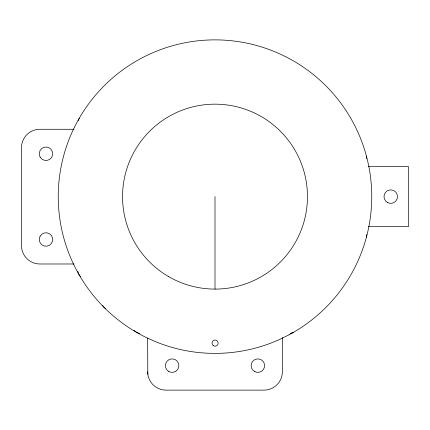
<?xml version="1.0" encoding="UTF-8"?>
<svg xmlns="http://www.w3.org/2000/svg" width="430" height="430" viewBox="0 0 430 430"><rect width="100%" height="100%" fill="white"/><g stroke="black" fill="none" stroke-linecap="round" stroke-linejoin="round"><path stroke-width="0.64" d="M366.419 237.204L366.769 234.56M78.228 120.701L79.244 118.25M290.363 333.675L293.378 332.39L290.32 333.653M74.008 129.274L39.872 129.274A18.372 18.372 0 0 0 21.5 147.641L21.5 245.616A18.372 18.372 0 0 0 39.872 263.988L74.008 263.988M368.478 166.625L408.5 166.625L408.5 226.637L368.478 226.637M139.562 333.605L136.622 332.39L133.961 330.348M105.753 308.702L104.157 307.477L102.523 305.348M80.469 276.608L79.244 275.012L77.722 271.335M366.419 156.058L366.769 158.697M147.641 338.114L147.802 374.159L147.802 372.832M282.36 337.62L282.36 371.762A18.372 18.372 0 0 1 263.988 390.128L166.012 390.128A18.372 18.372 0 0 1 147.641 371.762M215 196.628L215 289.094M40.162 236.124L39.485 237.752A6.735 6.735 0 0 0 47.166 246.127A6.735 6.735 0 0 0 51.509 235.629A6.735 6.735 0 0 0 40.162 236.124M289.035 334.803L280.118 339.222A156.762 156.762 0 0 1 154.434 341.216L145.388 337.088A156.762 156.762 0 0 1 91.778 99.728A156.762 156.762 0 0 1 335.083 95.868A156.762 156.762 0 0 1 289.035 334.803M40.162 157.133L39.485 155.51A6.735 6.735 0 0 1 47.166 147.13A6.735 6.735 0 0 1 51.509 157.627A6.735 6.735 0 0 1 40.162 157.133M168.77 276.705A92.466 92.466 0 0 0 307.466 196.628A92.466 92.466 0 0 0 168.77 116.551A92.466 92.466 0 0 0 168.77 276.705M168.77 371.472A6.735 6.735 0 0 0 178.869 365.634A6.735 6.735 0 0 0 168.77 359.802A6.735 6.735 0 0 0 168.77 371.472M254.495 371.472A6.735 6.735 0 0 0 264.6 365.634A6.735 6.735 0 0 0 254.495 359.802A6.735 6.735 0 0 0 254.495 371.472M213.549 345.763A3.064 3.064 0 0 0 218.139 343.108A3.064 3.064 0 0 0 213.549 340.458A3.064 3.064 0 0 0 213.549 345.763M387.376 202.465A6.735 6.735 0 0 0 397.476 196.628A6.735 6.735 0 0 0 387.376 190.796A6.735 6.735 0 0 0 387.376 202.465"/></g></svg>
